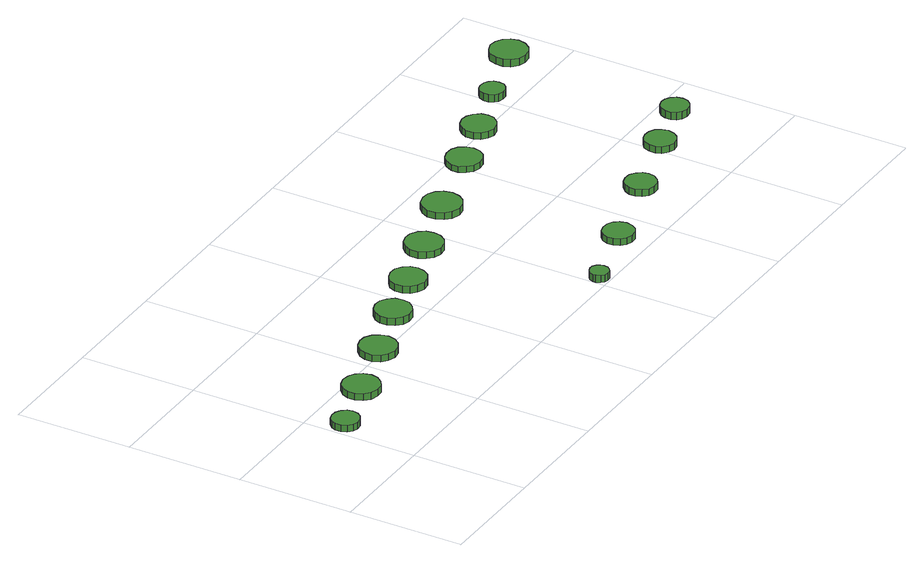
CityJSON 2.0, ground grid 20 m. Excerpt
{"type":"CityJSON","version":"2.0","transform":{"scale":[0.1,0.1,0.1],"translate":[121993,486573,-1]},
"CityObjects":{
"tree1":{"type":"SolitaryVegetationObject","attributes":{"function":"something"},"geometry":[{"type":"MultiSurface","lod":"1","boundaries":[[[0,1,2,3,4,5,6,7,8,9,10,11,12,13,14]],[[15,16,17,18,19,20,21,22,23,24,25,26,27,28,29]],[[0,29,28,1]],[[1,28,27,2]],[[2,27,26,3]],[[3,26,25,4]],[[4,25,24,5]],[[5,24,23,6]],[[6,23,22,7]],[[7,22,21,8]],[[8,21,20,9]],[[9,20,19,10]],[[10,19,18,11]],[[11,18,17,12]],[[12,17,16,13]],[[13,16,15,14]],[[14,15,29,0]]]}]},
"tree2":{"type":"SolitaryVegetationObject","attributes":{"function":"something"},"geometry":[{"type":"MultiSurface","lod":"1","boundaries":[[[30,31,32,33,34,35,36,37,38,39,40,41,42,43,44]],[[45,46,47,48,49,50,51,52,53,54,55,56,57,58,59]],[[30,59,58,31]],[[31,58,57,32]],[[32,57,56,33]],[[33,56,55,34]],[[34,55,54,35]],[[35,54,53,36]],[[36,53,52,37]],[[37,52,51,38]],[[38,51,50,39]],[[39,50,49,40]],[[40,49,48,41]],[[41,48,47,42]],[[42,47,46,43]],[[43,46,45,44]],[[44,45,59,30]]]}]},
"tree3":{"type":"SolitaryVegetationObject","attributes":{"function":"something"},"geometry":[{"type":"MultiSurface","lod":"1","boundaries":[[[60,61,62,63,64,65,66,67,68,69,70,71,72,73,74]],[[75,76,77,78,79,80,81,82,83,84,85,86,87,88,89]],[[60,89,88,61]],[[61,88,87,62]],[[62,87,86,63]],[[63,86,85,64]],[[64,85,84,65]],[[65,84,83,66]],[[66,83,82,67]],[[67,82,81,68]],[[68,81,80,69]],[[69,80,79,70]],[[70,79,78,71]],[[71,78,77,72]],[[72,77,76,73]],[[73,76,75,74]],[[74,75,89,60]]]}]},
"tree4":{"type":"SolitaryVegetationObject","attributes":{"function":"something"},"geometry":[{"type":"MultiSurface","lod":"1","boundaries":[[[90,91,92,93,94,95,96,97,98,99,100,101,102,103,104]],[[105,106,107,108,109,110,111,112,113,114,115,116,117,118,119]],[[90,119,118,91]],[[91,118,117,92]],[[92,117,116,93]],[[93,116,115,94]],[[94,115,114,95]],[[95,114,113,96]],[[96,113,112,97]],[[97,112,111,98]],[[98,111,110,99]],[[99,110,109,100]],[[100,109,108,101]],[[101,108,107,102]],[[102,107,106,103]],[[103,106,105,104]],[[104,105,119,90]]]}]},
"tree5":{"type":"SolitaryVegetationObject","attributes":{"function":"something"},"geometry":[{"type":"MultiSurface","lod":"1","boundaries":[[[120,121,122,123,124,125,126,127,128,129,130,131,132,133,134]],[[135,136,137,138,139,140,141,142,143,144,145,146,147,148,149]],[[120,149,148,121]],[[121,148,147,122]],[[122,147,146,123]],[[123,146,145,124]],[[124,145,144,125]],[[125,144,143,126]],[[126,143,142,127]],[[127,142,141,128]],[[128,141,140,129]],[[129,140,139,130]],[[130,139,138,131]],[[131,138,137,132]],[[132,137,136,133]],[[133,136,135,134]],[[134,135,149,120]]]}]},
"tree6":{"type":"SolitaryVegetationObject","attributes":{"function":"something"},"geometry":[{"type":"MultiSurface","lod":"1","boundaries":[[[150,151,152,153,154,155,156,157,158,159,160,161,162,163,164]],[[165,166,167,168,169,170,171,172,173,174,175,176,177,178,179]],[[150,179,178,151]],[[151,178,177,152]],[[152,177,176,153]],[[153,176,175,154]],[[154,175,174,155]],[[155,174,173,156]],[[156,173,172,157]],[[157,172,171,158]],[[158,171,170,159]],[[159,170,169,160]],[[160,169,168,161]],[[161,168,167,162]],[[162,167,166,163]],[[163,166,165,164]],[[164,165,179,150]]]}]},
"tree7":{"type":"SolitaryVegetationObject","attributes":{"function":"something"},"geometry":[{"type":"MultiSurface","lod":"1","boundaries":[[[180,181,182,183,184,185,186,187,188,189,190,191,192,193,194]],[[195,196,197,198,199,200,201,202,203,204,205,206,207,208,209]],[[180,209,208,181]],[[181,208,207,182]],[[182,207,206,183]],[[183,206,205,184]],[[184,205,204,185]],[[185,204,203,186]],[[186,203,202,187]],[[187,202,201,188]],[[188,201,200,189]],[[189,200,199,190]],[[190,199,198,191]],[[191,198,197,192]],[[192,197,196,193]],[[193,196,195,194]],[[194,195,209,180]]]}]},
"tree8":{"type":"SolitaryVegetationObject","attributes":{"function":"something"},"geometry":[{"type":"MultiSurface","lod":"1","boundaries":[[[210,211,212,213,214,215,216,217,218,219,220,221,222,223,224]],[[225,226,227,228,229,230,231,232,233,234,235,236,237,238,239]],[[210,239,238,211]],[[211,238,237,212]],[[212,237,236,213]],[[213,236,235,214]],[[214,235,234,215]],[[215,234,233,216]],[[216,233,232,217]],[[217,232,231,218]],[[218,231,230,219]],[[219,230,229,220]],[[220,229,228,221]],[[221,228,227,222]],[[222,227,226,223]],[[223,226,225,224]],[[224,225,239,210]]]}]},
"tree9":{"type":"SolitaryVegetationObject","attributes":{"function":"something"},"geometry":[{"type":"MultiSurface","lod":"1","boundaries":[[[240,241,242,243,244,245,246,247,248,249,250,251,252,253,254]],[[255,256,257,258,259,260,261,262,263,264,265,266,267,268,269]],[[240,269,268,241]],[[241,268,267,242]],[[242,267,266,243]],[[243,266,265,244]],[[244,265,264,245]],[[245,264,263,246]],[[246,263,262,247]],[[247,262,261,248]],[[248,261,260,249]],[[249,260,259,250]],[[250,259,258,251]],[[251,258,257,252]],[[252,257,256,253]],[[253,256,255,254]],[[254,255,269,240]]]}]},
"tree10":{"type":"SolitaryVegetationObject","attributes":{"function":"something"},"geometry":[{"type":"MultiSurface","lod":"1","boundaries":[[[270,271,272,273,274,275,276,277,278,279,280,281,282,283,284]],[[285,286,287,288,289,290,291,292,293,294,295,296,297,298,299]],[[270,299,298,271]],[[271,298,297,272]],[[272,297,296,273]],[[273,296,295,274]],[[274,295,294,275]],[[275,294,293,276]],[[276,293,292,277]],[[277,292,291,278]],[[278,291,290,279]],[[279,290,289,280]],[[280,289,288,281]],[[281,288,287,282]],[[282,287,286,283]],[[283,286,285,284]],[[284,285,299,270]]]}]},
"tree11":{"type":"SolitaryVegetationObject","attributes":{"function":"something"},"geometry":[{"type":"MultiSurface","lod":"1","boundaries":[[[300,301,302,303,304,305,306,307,308,309,310,311,312,313,314]],[[315,316,317,318,319,320,321,322,323,324,325,326,327,328,329]],[[300,329,328,301]],[[301,328,327,302]],[[302,327,326,303]],[[303,326,325,304]],[[304,325,324,305]],[[305,324,323,306]],[[306,323,322,307]],[[307,322,321,308]],[[308,321,320,309]],[[309,320,319,310]],[[310,319,318,311]],[[311,318,317,312]],[[312,317,316,313]],[[313,316,315,314]],[[314,315,329,300]]]}]},
"tree12":{"type":"SolitaryVegetationObject","attributes":{"function":"something"},"geometry":[{"type":"MultiSurface","lod":"1","boundaries":[[[330,331,332,333,334,335,336,337,338,339,340,341,342,343,344]],[[345,346,347,348,349,350,351,352,353,354,355,356,357,358,359]],[[330,359,358,331]],[[331,358,357,332]],[[332,357,356,333]],[[333,356,355,334]],[[334,355,354,335]],[[335,354,353,336]],[[336,353,352,337]],[[337,352,351,338]],[[338,351,350,339]],[[339,350,349,340]],[[340,349,348,341]],[[341,348,347,342]],[[342,347,346,343]],[[343,346,345,344]],[[344,345,359,330]]]}]},
"tree13":{"type":"SolitaryVegetationObject","attributes":{"function":"something"},"geometry":[{"type":"MultiSurface","lod":"1","boundaries":[[[360,361,362,363,364,365,366,367,368,369,370,371,372,373,374]],[[375,376,377,378,379,380,381,382,383,384,385,386,387,388,389]],[[360,389,388,361]],[[361,388,387,362]],[[362,387,386,363]],[[363,386,385,364]],[[364,385,384,365]],[[365,384,383,366]],[[366,383,382,367]],[[367,382,381,368]],[[368,381,380,369]],[[369,380,379,370]],[[370,379,378,371]],[[371,378,377,372]],[[372,377,376,373]],[[373,376,375,374]],[[374,375,389,360]]]}]},
"tree14":{"type":"SolitaryVegetationObject","attributes":{"function":"something"},"geometry":[{"type":"MultiSurface","lod":"1","boundaries":[[[390,391,392,393,394,395,396,397,398,399,400,401,402,403,404]],[[405,406,407,408,409,410,411,412,413,414,415,416,417,418,419]],[[390,419,418,391]],[[391,418,417,392]],[[392,417,416,393]],[[393,416,415,394]],[[394,415,414,395]],[[395,414,413,396]],[[396,413,412,397]],[[397,412,411,398]],[[398,411,410,399]],[[399,410,409,400]],[[400,409,408,401]],[[401,408,407,402]],[[402,407,406,403]],[[403,406,405,404]],[[404,405,419,390]]]}]},
"tree15":{"type":"SolitaryVegetationObject","attributes":{"function":"something"},"geometry":[{"type":"MultiSurface","lod":"1","boundaries":[[[420,421,422,423,424,425,426,427,428,429,430,431,432,433,434]],[[435,436,437,438,439,440,441,442,443,444,445,446,447,448,449]],[[420,449,448,421]],[[421,448,447,422]],[[422,447,446,423]],[[423,446,445,424]],[[424,445,444,425]],[[425,444,443,426]],[[426,443,442,427]],[[427,442,441,428]],[[428,441,440,429]],[[429,440,439,430]],[[430,439,438,431]],[[431,438,437,432]],[[432,437,436,433]],[[433,436,435,434]],[[434,435,449,420]]]}]},
"tree16":{"type":"SolitaryVegetationObject","attributes":{"function":"something"},"geometry":[{"type":"MultiSurface","lod":"1","boundaries":[[[450,451,452,453,454,455,456,457,458,459,460,461,462,463,464]],[[465,466,467,468,469,470,471,472,473,474,475,476,477,478,479]],[[450,479,478,451]],[[451,478,477,452]],[[452,477,476,453]],[[453,476,475,454]],[[454,475,474,455]],[[455,474,473,456]],[[456,473,472,457]],[[457,472,471,458]],[[458,471,470,459]],[[459,470,469,460]],[[460,469,468,461]],[[461,468,467,462]],[[462,467,466,463]],[[463,466,465,464]],[[464,465,479,450]]]}]}
},
"vertices":[
[54,141,17],[52,150,17],[46,158,17],[37,163,17],[27,164,17],[18,161,17],[11,155,17],[7,146,17],[7,136,17],[11,127,17],[18,120,17],[27,117,17],[37,118,17],[46,123,17],[52,131,17],[52,131,5],[46,123,5],[37,118,5],[27,117,5],[18,120,5],[11,127,5],[7,136,5],[7,146,5],[11,155,5],[18,161,5],[27,164,5],[37,163,5],[46,158,5],[52,150,5],[54,141,5],
[165,171,17],[162,184,17],[154,195,17],[143,201,17],[130,203,17],[117,199,17],[107,190,17],[102,178,17],[102,165,17],[107,153,17],[117,144,17],[130,140,17],[143,141,17],[154,148,17],[162,158,17],[162,158,5],[154,148,5],[143,141,5],[130,140,5],[117,144,5],[107,153,5],[102,165,5],[102,178,5],[107,190,5],[117,199,5],[130,203,5],[143,201,5],[154,195,5],[162,184,5],[165,171,5],
[281,207,17],[278,220,17],[270,231,17],[259,238,17],[246,239,17],[233,235,17],[223,226,17],[218,214,17],[218,201,17],[223,188,17],[233,180,17],[246,175,17],[259,177,17],[270,183,17],[278,194,17],[278,194,5],[270,183,5],[259,177,5],[246,175,5],[233,180,5],[223,188,5],[218,201,5],[218,214,5],[223,226,5],[233,235,5],[246,239,5],[259,238,5],[270,231,5],[278,220,5],[281,207,5],
[387,242,18],[385,255,18],[377,265,18],[366,272,18],[353,273,18],[341,269,18],[331,260,18],[326,249,18],[326,236,18],[331,224,18],[341,215,18],[353,211,18],[366,212,18],[377,219,18],[385,229,18],[385,229,5],[377,219,5],[366,212,5],[353,211,5],[341,215,5],[331,224,5],[326,236,5],[326,249,5],[331,260,5],[341,269,5],[353,273,5],[366,272,5],[377,265,5],[385,255,5],[387,242,5],
[484,270,18],[481,283,18],[474,293,18],[463,300,18],[450,301,18],[438,297,18],[428,289,18],[423,277,18],[423,264,18],[428,252,18],[438,244,18],[450,240,18],[463,241,18],[474,247,18],[481,258,18],[481,258,5],[474,247,5],[463,241,5],[450,240,5],[438,244,5],[428,252,5],[423,264,5],[423,277,5],[428,289,5],[438,297,5],[450,301,5],[463,300,5],[474,293,5],[481,283,5],[484,270,5],
[635,20,18],[634,27,18],[630,32,18],[624,36,18],[617,36,18],[611,34,18],[606,30,18],[603,23,18],[603,17,18],[606,10,18],[611,6,18],[617,4,18],[624,4,18],[630,8,18],[634,13,18],[634,13,5],[630,8,5],[624,4,5],[617,4,5],[611,6,5],[606,10,5],[603,17,5],[603,23,5],[606,30,5],[611,34,5],[617,36,5],[624,36,5],[630,32,5],[634,27,5],[635,20,5],
[591,303,17],[589,316,17],[581,327,17],[569,334,17],[556,335,17],[543,331,17],[533,322,17],[527,310,17],[527,296,17],[533,284,17],[543,275,17],[556,271,17],[569,272,17],[581,279,17],[589,290,17],[589,290,5],[581,279,5],[569,272,5],[556,271,5],[543,275,5],[533,284,5],[527,296,5],[527,310,5],[533,322,5],[543,331,5],[556,335,5],[569,334,5],[581,327,5],[589,316,5],[591,303,5],
[767,55,18],[764,66,18],[758,75,18],[748,80,18],[737,81,18],[726,78,18],[718,71,18],[714,60,18],[714,49,18],[718,39,18],[726,32,18],[737,28,18],[748,29,18],[758,35,18],[764,44,18],[764,44,6],[758,35,6],[748,29,6],[737,28,6],[726,32,6],[718,39,6],[714,49,6],[714,60,6],[718,71,6],[726,78,6],[737,81,6],[748,80,6],[758,75,6],[764,66,6],[767,55,6],
[712,339,17],[709,353,17],[701,364,17],[689,371,17],[675,372,17],[661,368,17],[651,359,17],[645,346,17],[645,332,17],[651,319,17],[661,310,17],[675,305,17],[689,307,17],[701,314,17],[709,325,17],[709,325,5],[701,314,5],[689,307,5],[675,305,5],[661,310,5],[651,319,5],[645,332,5],[645,346,5],[651,359,5],[661,368,5],[675,372,5],[689,371,5],[701,364,5],[709,353,5],[712,339,5],
[916,101,17],[914,111,17],[907,120,17],[898,126,17],[886,127,17],[876,124,17],[868,116,17],[863,106,17],[863,95,17],[868,85,17],[876,77,17],[886,74,17],[898,75,17],[907,81,17],[914,90,17],[914,90,5],[907,81,5],[898,75,5],[886,74,5],[876,77,5],[868,85,5],[863,95,5],[863,106,5],[868,116,5],[876,124,5],[886,127,5],[898,126,5],[907,120,5],[914,111,5],[916,101,5],
[847,378,17],[844,390,17],[837,401,17],[826,407,17],[813,408,17],[801,404,17],[792,396,17],[786,384,17],[786,372,17],[792,360,17],[801,352,17],[813,348,17],[826,349,17],[837,355,17],[844,366,17],[844,366,6],[837,355,6],[826,349,6],[813,348,6],[801,352,6],[792,360,6],[786,372,6],[786,384,6],[792,396,6],[801,404,6],[813,408,6],[826,407,6],[837,401,6],[844,390,6],[847,378,6],
[943,407,19],[941,419,19],[933,429,19],[923,435,19],[911,437,19],[899,433,19],[890,425,19],[885,414,19],[885,401,19],[890,390,19],[899,382,19],[911,378,19],[923,380,19],[933,386,19],[941,396,19],[941,396,7],[933,386,7],[923,380,7],[911,378,7],[899,382,7],[890,390,7],[885,401,7],[885,414,7],[890,425,7],[899,433,7],[911,437,7],[923,435,7],[933,429,7],[941,419,7],[943,407,7],
[1046,140,17],[1043,151,17],[1037,160,17],[1027,165,17],[1016,166,17],[1006,163,17],[997,156,17],[993,145,17],[993,134,17],[997,124,17],[1006,116,17],[1016,113,17],[1027,114,17],[1037,120,17],[1043,129,17],[1043,129,5],[1037,120,5],[1027,114,5],[1016,113,5],[1006,116,5],[997,124,5],[993,134,5],[993,145,5],[997,156,5],[1006,163,5],[1016,166,5],[1027,165,5],[1037,160,5],[1043,151,5],[1046,140,5],
[1033,439,23],[1032,448,23],[1026,455,23],[1019,459,23],[1010,460,23],[1001,458,23],[995,452,23],[991,444,23],[991,435,23],[995,426,23],[1001,421,23],[1010,418,23],[1019,419,23],[1026,423,23],[1032,430,23],[1032,430,10],[1026,423,10],[1019,419,10],[1010,418,10],[1001,421,10],[995,426,10],[991,435,10],[991,444,10],[995,452,10],[1001,458,10],[1010,460,10],[1019,459,10],[1026,455,10],[1032,448,10],[1033,439,10],
[1141,169,18],[1139,179,18],[1133,187,18],[1125,192,18],[1115,193,18],[1105,190,18],[1098,183,18],[1094,174,18],[1094,164,18],[1098,155,18],[1105,149,18],[1115,146,18],[1125,147,18],[1133,152,18],[1139,159,18],[1139,159,5],[1133,152,5],[1125,147,5],[1115,146,5],[1105,149,5],[1098,155,5],[1094,164,5],[1094,174,5],[1098,183,5],[1105,190,5],[1115,193,5],[1125,192,5],[1133,187,5],[1139,179,5],[1141,169,5],
[1154,473,27],[1151,486,27],[1143,497,27],[1132,503,27],[1119,505,27],[1106,500,27],[1096,492,27],[1091,479,27],[1091,466,27],[1096,454,27],[1106,445,27],[1119,441,27],[1132,442,27],[1143,449,27],[1151,460,27],[1151,460,14],[1143,449,14],[1132,442,14],[1119,441,14],[1106,445,14],[1096,454,14],[1091,466,14],[1091,479,14],[1096,492,14],[1106,500,14],[1119,505,14],[1132,503,14],[1143,497,14],[1151,486,14],[1154,473,14]
]}
